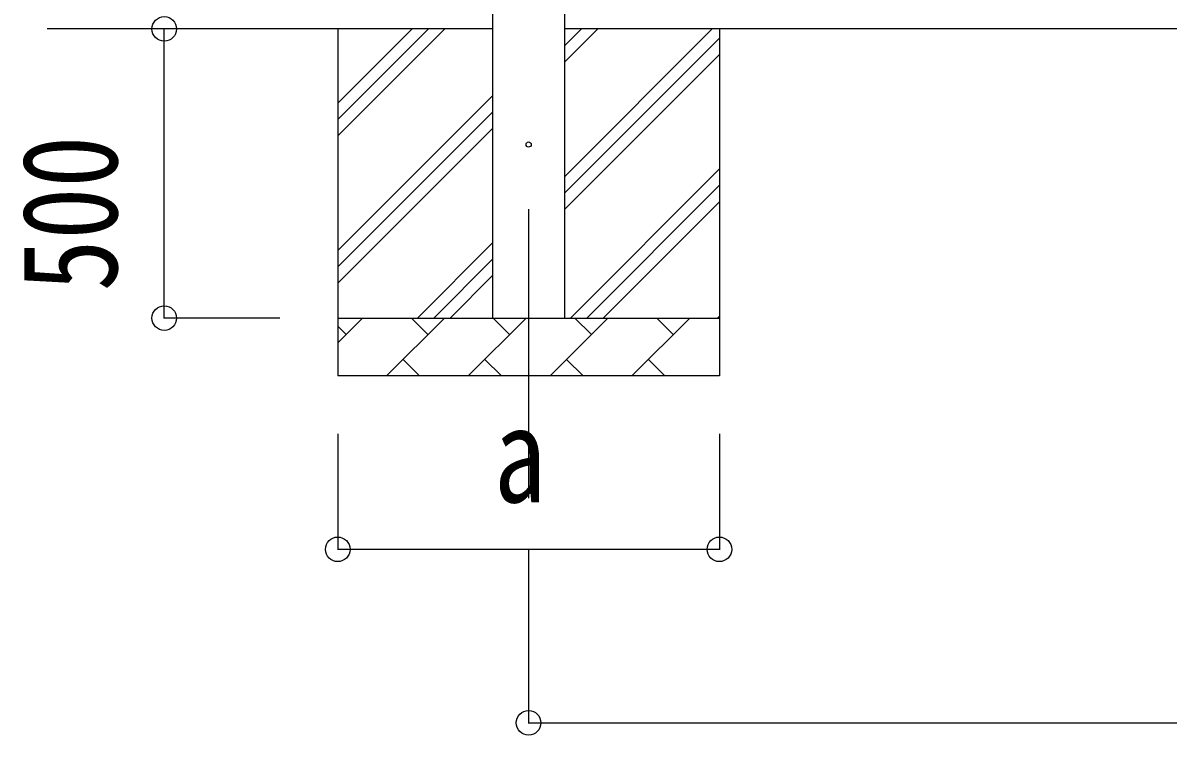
# Model space of a CAD drawing. Units: millimetres, scale not verified. Extents: x -21025 to 21025, y -14850 to 14850.
# Drawn here: x -18302 to -16322, y -957 to 275 of the extents above; entities that cross this region are included whole.
import ezdxf
from ezdxf.enums import TextEntityAlignment as Align

# ---------------------------------------------------------------- set-up
doc = ezdxf.new("R2010")
doc.units = ezdxf.units.MM
doc.header["$LTSCALE"] = 60
for name, color, linetype in [('0-4_YKK_12', 2, 'Continuous'), ('0-5_YKK_13', 4, 'Continuous'), ('0-6_YKK_A1', 4, 'Continuous'), ('0-7_YKK_D', 6, 'Continuous')]:
    doc.layers.add(name, color=color, linetype=linetype)
doc.styles.add('ＭＳ ゴシック', font='')
doc.styles.get('ＭＳ ゴシック').set_extended_font_data('MS Gothic')

msp = doc.modelspace()

# ---------------------------------------------------------------- linework, layer by layer
at = {"layer": '0-4_YKK_12'}
msp.add_line((-17427.9, -47.23), (-17427.9, -547.23), dxfattribs=at)
at = {"layer": '0-5_YKK_13'}
msp.add_circle((-17427.9, 64.44), 4.5, dxfattribs=at)
at = {"layer": '0-6_YKK_A1'}
for p, q in [((-17490.4, 2737.08), (-17490.4, -235.56)), ((-17365.4, -235.56), (-17365.4, 2737.08)), ((-17490.4, 264.44), (-18260.4, 264.44)), ((-17757.9, 264.44), (-17757.9, -335.56)), ((-17757.9, 79.39), (-17572.85, 264.44)), ((-17757.9, 107.67), (-17601.13, 264.44)), ((-17757.9, 135.96), (-17629.42, 264.44)), ((-9791.4, 264.44), (-17365.4, 264.44)), ((-17365.4, 9.34), (-17110.3, 264.44)), ((-17365.4, 207.33), (-17308.29, 264.44)), ((-17365.4, 235.61), (-17336.58, 264.44)), ((-17097.9, 264.44), (-17097.9, -335.56)), ((-17365.4, -18.95), (-17097.9, 248.55)), ((-17365.4, -47.23), (-17097.9, 220.27)), ((-17757.9, -118.6), (-17490.4, 148.9)), ((-17757.9, -146.89), (-17490.4, 120.61)), ((-17757.9, -175.17), (-17490.4, 92.33)), ((-17355.74, -235.56), (-17097.9, 22.28)), ((-17327.46, -235.56), (-17097.9, -6)), ((-17299.18, -235.56), (-17097.9, -34.29)), ((-17620.3, -235.56), (-17490.4, -105.66)), ((-17592.02, -235.56), (-17490.4, -133.95)), ((-17563.73, -235.56), (-17490.4, -162.23)), ((-17757.9, -235.56), (-17097.9, -235.56)), ((-17757.9, -278.46), (-17715.01, -235.56)), ((-17673.59, -335.56), (-17573.59, -235.56)), ((-17602.14, -264.12), (-17630.69, -235.56)), ((-17532.17, -335.56), (-17432.17, -235.56)), ((-17460.72, -264.12), (-17489.27, -235.56)), ((-17390.74, -335.56), (-17290.74, -235.56)), ((-17319.3, -264.12), (-17347.85, -235.56)), ((-17249.32, -335.56), (-17149.32, -235.56)), ((-17177.88, -264.12), (-17206.43, -235.56)), ((-17101.19, -235.56), (-17097.9, -232.28)), ((-17743.56, -264.12), (-17757.9, -249.78)), ((-17645.03, -307.01), (-17616.48, -335.56)), ((-17503.61, -307.01), (-17475.06, -335.56)), ((-17362.19, -307.01), (-17333.64, -335.56)), ((-17220.77, -307.01), (-17192.22, -335.56)), ((-17097.9, -335.56), (-17757.9, -335.56))]:
    msp.add_line(p, q, dxfattribs=at)
at = {"layer": '0-7_YKK_D'}
for p, q in [((-17857.9, 264.44), (-18058.9, 264.44)), ((-18057.9, -235.56), (-18057.9, 264.44)), ((-17857.9, -235.56), (-18058.9, -235.56)), ((-17757.9, -435.56), (-17757.9, -636.56)), ((-17097.9, -435.56), (-17097.9, -636.56)), ((-17097.9, -635.56), (-17757.9, -635.56)), ((-17427.9, -636.56), (-17427.9, -936.56)), ((-17427.9, -935.56), (-9691.4, -935.56))]:
    msp.add_line(p, q, dxfattribs=at)
for centre in [(-18057.9, 264.44), (-18057.9, -235.56), (-17757.9, -635.56), (-17097.9, -635.56), (-17427.9, -935.56)]:
    msp.add_circle(centre, 21.25, dxfattribs=at)

# ---------------------------------------------------------------- texts
at = {"layer": '0-7_YKK_D', "style": 'ＭＳ ゴシック', "width": 0.8}
msp.add_text('500', height=165, rotation=90, dxfattribs=at).set_placement((-18089.9, -189.56), align=Align.BOTTOM_LEFT)
msp.add_text('a', height=165, dxfattribs=at).set_placement((-17487.9, -603.56), align=Align.BOTTOM_LEFT)

doc.saveas('drawing.dxf')
